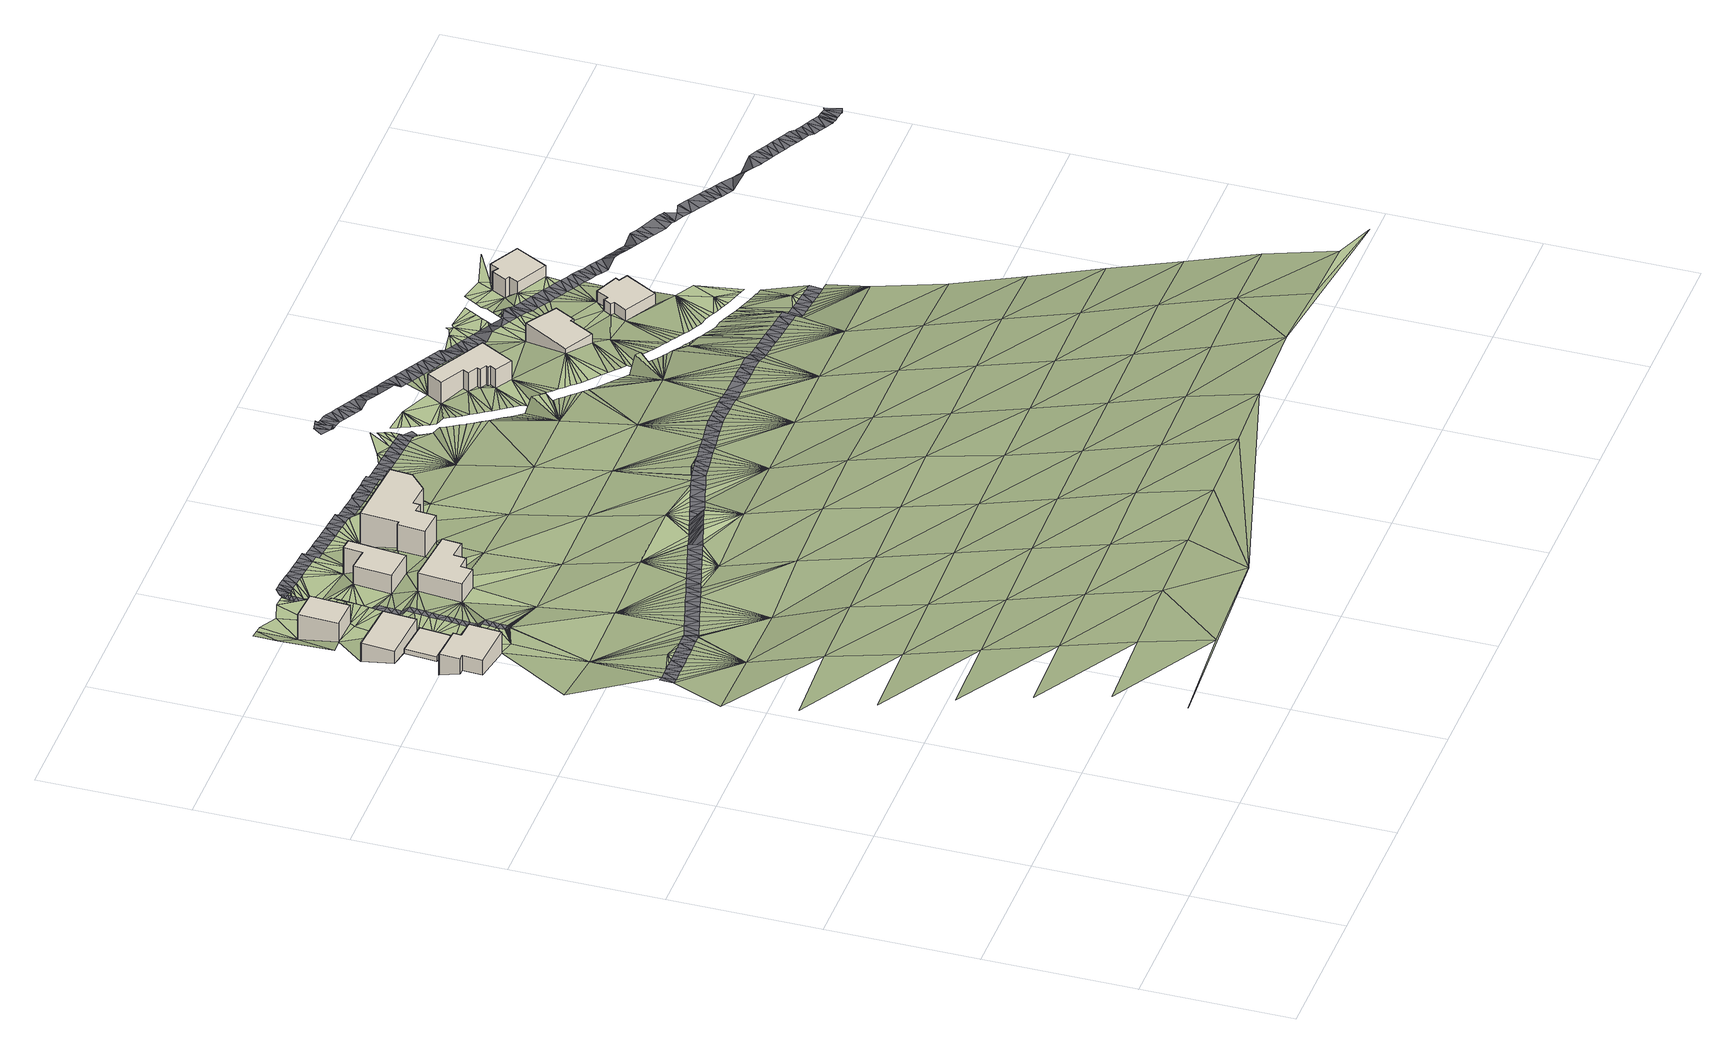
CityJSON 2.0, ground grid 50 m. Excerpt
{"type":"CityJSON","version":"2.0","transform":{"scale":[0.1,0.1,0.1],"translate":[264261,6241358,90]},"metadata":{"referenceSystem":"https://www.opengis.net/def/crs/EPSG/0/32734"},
"CityObjects":{
"building1":{"type":"Building","geometry":[{"type":"MultiSurface","lod":"1","boundaries":[[[0,1,2,3]],[[1,4,5,2]],[[4,6,7,5]],[[6,8,9,7]],[[8,10,11,9]],[[10,12,13,11]],[[12,14,15,13]],[[14,0,3,15]],[[3,2,5,7,9,11,13,15]]]}]},
"building2":{"type":"Building","geometry":[{"type":"MultiSurface","lod":"1","boundaries":[[[16,17,18,19]],[[17,20,21,18]],[[20,22,23,21]],[[22,16,19,23]],[[19,18,21,23]]]}]},
"building3":{"type":"Building","geometry":[{"type":"MultiSurface","lod":"1","boundaries":[[[24,25,26,27]],[[25,28,29,26]],[[28,30,31,29]],[[30,24,27,31]],[[27,26,29,31]]]}]},
"building4":{"type":"Building","geometry":[{"type":"MultiSurface","lod":"1","boundaries":[[[32,33,34,35]],[[33,36,37,34]],[[36,38,39,37]],[[38,32,35,39]],[[35,34,37,39]]]}]},
"building5":{"type":"Building","geometry":[{"type":"MultiSurface","lod":"1","boundaries":[[[40,41,42,43]],[[41,44,45,42]],[[44,46,47,45]],[[46,48,49,47]],[[48,50,51,49]],[[50,52,53,51]],[[52,54,55,53]],[[54,40,43,55]],[[43,42,45,47,49,51,53,55]]]}]},
"building6":{"type":"Building","geometry":[{"type":"MultiSurface","lod":"1","boundaries":[[[56,57,58,59]],[[57,60,61,58]],[[60,62,63,61]],[[62,64,65,63]],[[64,66,67,65]],[[66,56,59,67]],[[59,58,61,63,65,67]]]}]},
"building7":{"type":"Building","geometry":[{"type":"MultiSurface","lod":"1","boundaries":[[[68,69,70,71]],[[69,72,73,70]],[[72,74,75,73]],[[74,76,77,75]],[[76,78,79,77]],[[78,80,81,79]],[[80,82,83,81]],[[82,84,85,83]],[[84,86,87,85]],[[86,88,89,87]],[[88,68,71,89]],[[71,70,73,75,77,79,81,83,85,87,89]]]}]},
"building8":{"type":"Building","geometry":[{"type":"MultiSurface","lod":"1","boundaries":[[[90,91,92,93]],[[91,94,95,92]],[[94,96,97,95]],[[96,98,99,97]],[[98,100,101,99]],[[100,102,103,101]],[[102,104,105,103]],[[104,106,107,105]],[[106,108,109,107]],[[108,110,111,109]],[[110,112,113,111]],[[112,90,93,113]],[[93,92,95,97,99,101,103,105,107,109,111,113]]]}]},
"building9":{"type":"Building","geometry":[{"type":"MultiSurface","lod":"1","boundaries":[[[114,115,116,117]],[[118,119,120,116]],[[119,121,122,120]],[[121,123,124,122]],[[123,125,126,124]],[[125,114,117,126]],[[117,116,120,122,124,126]]]}]},
"building10":{"type":"Building","geometry":[{"type":"MultiSurface","lod":"1","boundaries":[[[127,128,129,130]],[[128,131,132,129]],[[131,133,134,132]],[[133,135,136,134]],[[135,137,138,136]],[[137,139,140,138]],[[139,141,142,140]],[[141,143,144,142]],[[143,145,146,144]],[[145,127,130,146]],[[130,129,132,134,136,138,140,142,144,146]]]}]},
"building11":{"type":"Building","geometry":[{"type":"MultiSurface","lod":"1","boundaries":[[[147,148,149,150]],[[148,151,152,149]],[[151,153,154,152]],[[153,155,156,154]],[[155,157,158,156]],[[157,159,160,158]],[[159,161,162,160]],[[161,147,150,162]],[[150,149,152,154,156,158,160,162]]]}]},
"terrain1":{"type":"TINRelief","geometry":[{"type":"CompositeSurface","lod":"1","boundaries":[[[163,164,165]],[[165,166,167]],[[168,169,163]],[[168,170,171]],[[163,165,172]],[[172,168,163]],[[173,174,170]],[[172,165,167]],[[170,168,175]],[[176,177,173]],[[175,168,172]],[[178,173,170]],[[179,180,181]],[[179,181,176]],[[178,170,175]],[[182,180,179]],[[176,173,183]],[[179,184,182]],[[172,167,185]],[[179,186,184]],[[185,175,172]],[[178,183,173]],[[186,179,187]],[[188,189,190]],[[179,191,187]],[[192,189,188]],[[179,193,191]],[[194,195,196]],[[176,197,179]],[[196,189,192]],[[193,179,198]],[[194,199,195]],[[200,198,179]],[[175,201,178]],[[199,202,195]],[[197,176,183]],[[189,196,195]],[[179,203,200]],[[190,189,204]],[[195,202,205]],[[203,179,206]],[[195,205,207]],[[201,175,185]],[[208,206,179]],[[195,207,209]],[[179,210,208]],[[195,209,189]],[[183,178,211]],[[185,167,212]],[[179,213,210]],[[213,179,197]],[[214,189,209]],[[211,178,201]],[[214,215,189]],[[20,6,22]],[[215,214,216]],[[4,217,6]],[[218,204,189]],[[17,30,28]],[[189,215,219]],[[220,210,213]],[[220,213,221]],[[204,218,217]],[[22,6,217]],[[221,213,222]],[[189,219,223]],[[224,197,183]],[[222,213,225]],[[226,218,189]],[[201,185,212]],[[213,227,225]],[[211,224,183]],[[17,16,30]],[[218,228,217]],[[229,226,189]],[[25,24,36]],[[230,229,189]],[[231,227,213]],[[22,217,232]],[[233,189,223]],[[22,234,16]],[[235,236,218]],[[237,235,218]],[[236,238,218]],[[239,237,218]],[[240,218,238]],[[239,218,241]],[[240,242,218]],[[241,218,243]],[[218,244,243]],[[245,244,218]],[[246,245,218]],[[247,246,218]],[[248,247,218]],[[213,249,231]],[[250,248,218]],[[251,252,33]],[[228,218,242]],[[218,253,250]],[[252,36,33]],[[254,253,218]],[[254,218,255]],[[255,218,226]],[[217,228,256]],[[197,257,213]],[[230,189,233]],[[256,258,217]],[[234,30,16]],[[259,249,213]],[[217,258,232]],[[22,260,234]],[[212,167,261]],[[232,262,22]],[[223,263,233]],[[264,211,201]],[[265,259,213]],[[22,262,260]],[[257,197,224]],[[263,266,233]],[[234,267,30]],[[265,213,268]],[[24,269,36]],[[251,33,270]],[[251,270,271]],[[272,230,233]],[[260,273,234]],[[24,30,274]],[[233,266,275]],[[264,201,212]],[[268,213,276]],[[273,277,234]],[[38,36,269]],[[234,277,278]],[[267,234,278]],[[275,279,233]],[[267,280,30]],[[281,282,272]],[[281,283,282]],[[283,281,284]],[[281,285,284]],[[285,281,286]],[[280,274,30]],[[281,287,286]],[[288,270,33]],[[287,281,289]],[[289,281,290]],[[281,291,290]],[[291,281,292]],[[281,293,292]],[[293,281,294]],[[295,233,279]],[[294,281,296]],[[297,269,24]],[[224,211,298]],[[299,276,213]],[[300,296,281]],[[301,24,274]],[[299,213,257]],[[33,302,288]],[[272,233,281]],[[303,233,295]],[[301,304,24]],[[305,24,304]],[[306,300,44]],[[33,32,302]],[[305,297,24]],[[307,306,44]],[[308,38,269]],[[309,233,303]],[[44,310,307]],[[298,211,264]],[[311,310,44]],[[44,312,311]],[[313,233,309]],[[269,297,314]],[[312,44,315]],[[308,269,314]],[[281,44,300]],[[32,38,316]],[[44,317,315]],[[318,276,299]],[[319,233,313]],[[317,44,320]],[[308,321,38]],[[322,38,321]],[[323,257,224]],[[316,38,322]],[[318,299,324]],[[319,325,233]],[[167,326,261]],[[32,327,302]],[[41,328,320]],[[41,329,328]],[[330,32,316]],[[331,329,41]],[[261,264,212]],[[32,330,332]],[[41,333,331]],[[298,323,224]],[[41,320,44]],[[334,32,332]],[[32,335,327]],[[336,32,334]],[[333,64,337]],[[338,339,324]],[[340,281,233]],[[335,32,336]],[[341,337,64]],[[338,324,299]],[[281,46,44]],[[342,341,64]],[[233,325,340]],[[338,343,339]],[[344,342,64]],[[64,333,41]],[[299,257,345]],[[338,346,343]],[[327,347,348]],[[327,335,347]],[[344,62,349]],[[62,350,349]],[[346,338,351]],[[352,348,353]],[[347,353,348]],[[62,354,350]],[[355,298,264]],[[325,356,340]],[[62,344,64]],[[357,354,62]],[[345,257,323]],[[352,353,358]],[[359,357,62]],[[351,338,360]],[[62,361,359]],[[356,362,340]],[[360,338,363]],[[281,364,46]],[[355,264,261]],[[340,362,365]],[[66,64,41]],[[46,50,48]],[[366,367,368]],[[369,370,371]],[[372,366,371]],[[373,374,369]],[[338,375,363]],[[376,338,299]],[[366,372,367]],[[281,340,364]],[[340,365,377]],[[373,361,57]],[[372,371,370]],[[375,338,378]],[[370,369,374]],[[340,377,379]],[[57,361,62]],[[298,380,323]],[[381,374,373]],[[382,378,338]],[[376,299,345]],[[50,46,364]],[[379,383,340]],[[373,384,381]],[[66,41,40]],[[57,384,373]],[[385,340,383]],[[52,50,54]],[[355,380,298]],[[57,62,60]],[[385,386,340]],[[382,338,387]],[[388,381,384]],[[389,340,386]],[[57,388,384]],[[390,345,323]],[[50,391,54]],[[387,338,376]],[[389,392,340]],[[50,364,391]],[[57,393,388]],[[355,261,326]],[[340,392,394]],[[395,393,57]],[[66,40,76]],[[382,387,396]],[[323,380,390]],[[40,54,391]],[[397,57,56]],[[57,397,395]],[[66,74,56]],[[398,364,340]],[[396,387,399]],[[66,76,74]],[[399,387,400]],[[394,398,340]],[[401,397,56]],[[345,402,376]],[[387,403,400]],[[404,401,56]],[[40,391,78]],[[78,76,40]],[[405,380,355]],[[387,406,403]],[[407,404,56]],[[390,402,345]],[[387,408,406]],[[74,69,56]],[[391,364,409]],[[407,56,69]],[[394,410,398]],[[355,326,405]],[[411,408,387]],[[412,398,410]],[[413,387,376]],[[74,72,69]],[[411,387,414]],[[364,398,409]],[[412,415,398]],[[407,69,416]],[[417,414,387]],[[390,380,418]],[[398,415,419]],[[402,413,376]],[[416,69,420]],[[387,421,417]],[[422,398,419]],[[420,69,423]],[[78,391,424]],[[78,82,80]],[[421,387,425]],[[380,405,418]],[[398,422,426]],[[427,423,69]],[[428,398,426]],[[424,391,409]],[[69,429,427]],[[82,78,86]],[[398,428,430]],[[429,69,431]],[[387,432,425]],[[433,402,390]],[[432,387,413]],[[69,434,431]],[[430,435,398]],[[398,436,409]],[[82,86,84]],[[405,326,437]],[[86,78,424]],[[434,69,438]],[[435,436,398]],[[418,433,390]],[[425,432,439]],[[68,438,69]],[[439,432,440]],[[409,436,441]],[[413,402,442]],[[440,432,443]],[[418,405,444]],[[443,432,445]],[[424,446,86]],[[442,402,433]],[[447,424,409]],[[432,448,445]],[[438,68,449]],[[446,88,86]],[[447,409,441]],[[432,450,448]],[[449,68,451]],[[444,405,437]],[[452,432,413]],[[450,432,453]],[[451,68,454]],[[88,446,68]],[[455,456,457]],[[68,458,454]],[[455,459,456]],[[453,432,460]],[[461,447,441]],[[433,418,462]],[[461,457,447]],[[452,413,442]],[[463,458,68]],[[456,459,464]],[[460,432,465]],[[466,463,68]],[[424,467,446]],[[447,457,456]],[[456,464,468]],[[432,469,465]],[[466,68,470]],[[462,418,444]],[[471,68,446]],[[456,468,472]],[[469,432,473]],[[470,68,474]],[[467,424,447]],[[456,472,447]],[[475,474,68]],[[476,477,478]],[[68,471,475]],[[479,442,433]],[[480,473,432]],[[480,432,452]],[[447,472,481]],[[482,471,446]],[[447,481,483]],[[446,484,482]],[[462,479,433]],[[485,447,483]],[[486,446,467]],[[444,437,487]],[[446,486,484]],[[485,488,447]],[[480,489,473]],[[452,442,490]],[[489,480,491]],[[444,487,462]],[[491,480,492]],[[479,490,442]],[[487,437,493]],[[494,492,480]],[[495,467,447]],[[488,495,447]],[[486,496,484]],[[497,494,480]],[[496,486,498]],[[499,480,452]],[[497,480,500]],[[486,501,498]],[[495,488,502]],[[480,503,500]],[[486,504,501]],[[502,505,495]],[[462,506,479]],[[490,499,452]],[[507,503,480]],[[504,486,508]],[[495,505,509]],[[510,507,480]],[[486,511,508]],[[495,509,512]],[[513,514,515]],[[506,462,487]],[[510,480,516]],[[495,512,517]],[[518,495,517]],[[511,486,519]],[[515,514,520]],[[521,486,467]],[[495,518,522]],[[495,523,467]],[[437,524,493]],[[480,525,516]],[[519,486,526]],[[515,520,527]],[[522,528,495]],[[490,479,529]],[[526,486,530]],[[531,515,527]],[[532,480,499]],[[528,533,495]],[[525,480,532]],[[534,495,533]],[[535,487,493]],[[536,530,486]],[[521,467,523]],[[529,479,506]],[[515,531,537]],[[534,538,495]],[[539,536,486]],[[540,531,541]],[[539,486,542]],[[542,486,543]],[[486,544,543]],[[486,545,544]],[[546,545,486]],[[547,546,486]],[[548,541,549]],[[550,499,490]],[[547,486,551]],[[551,486,521]],[[532,552,525]],[[548,540,541]],[[553,530,536]],[[554,555,549]],[[549,555,548]],[[556,553,557]],[[558,552,532]],[[559,506,487]],[[554,560,555]],[[560,554,561]],[[562,560,561]],[[563,556,564]],[[557,553,536]],[[550,490,529]],[[564,556,557]],[[538,565,495]],[[566,558,532]],[[495,567,523]],[[559,487,535]],[[538,568,565]],[[535,493,524]],[[521,523,569]],[[570,566,532]],[[499,571,532]],[[569,523,572]],[[572,523,573]],[[568,574,565]],[[573,523,575]],[[547,551,576]],[[577,575,523]],[[532,578,570]],[[551,521,576]],[[577,523,579]],[[579,523,580]],[[529,506,581]],[[582,580,523]],[[583,584,585]],[[532,586,578]],[[585,587,583]],[[587,588,583]],[[574,589,565]],[[582,523,590]],[[571,499,550]],[[588,591,583]],[[592,590,523]],[[583,591,593]],[[592,523,594]],[[583,593,595]],[[596,495,565]],[[597,586,532]],[[594,523,598]],[[523,599,598]],[[567,495,600]],[[600,495,596]],[[599,523,601]],[[565,589,602]],[[559,581,506]],[[603,595,604]],[[597,532,605]],[[603,604,606]],[[607,601,523]],[[606,608,603]],[[608,609,603]],[[523,567,607]],[[603,609,610]],[[565,602,611]],[[612,603,610]],[[603,583,595]],[[532,613,605]],[[611,614,565]],[[615,613,532]],[[616,98,612]],[[617,550,529]],[[565,614,618]],[[616,619,98]],[[620,532,571]],[[621,98,619]],[[620,615,532]],[[565,618,622]],[[623,110,621]],[[603,612,98]],[[624,110,623]],[[625,110,624]],[[565,622,626]],[[626,627,565]],[[583,603,628]],[[529,581,617]],[[110,625,629]],[[630,110,629]],[[596,565,631]],[[98,621,102]],[[565,632,631]],[[621,110,102]],[[112,630,633]],[[112,633,634]],[[632,565,635]],[[112,634,636]],[[96,603,98]],[[637,571,550]],[[112,636,638]],[[635,565,639]],[[112,638,640]],[[641,639,565]],[[112,110,630]],[[642,641,565]],[[620,643,615]],[[644,642,565]],[[627,645,565]],[[98,102,100]],[[565,646,644]],[[617,637,550]],[[110,106,102]],[[647,643,620]],[[648,646,565]],[[108,106,110]],[[102,106,104]],[[649,114,640]],[[648,565,650]],[[620,651,647]],[[114,649,652]],[[627,653,654]],[[652,655,114]],[[656,650,565]],[[114,655,657]],[[565,658,656]],[[651,620,659]],[[653,660,654]],[[628,661,662]],[[663,658,565]],[[664,114,657]],[[663,565,665]],[[666,620,571]],[[112,640,114]],[[628,667,661]],[[660,668,654]],[[669,659,620]],[[665,565,645]],[[670,114,664]],[[628,671,667]],[[654,668,672]],[[114,670,673]],[[674,669,620]],[[628,675,671]],[[645,627,654]],[[637,666,571]],[[672,676,654]],[[628,90,675]],[[674,620,677]],[[620,678,677]],[[673,679,118]],[[679,680,118]],[[620,681,678]],[[682,676,683]],[[680,684,118]],[[673,118,114]],[[685,681,620]],[[686,687,683]],[[684,688,689]],[[676,690,654]],[[675,90,691]],[[688,692,689]],[[693,645,654]],[[689,692,694]],[[666,695,620]],[[654,696,693]],[[125,112,114]],[[691,90,697]],[[698,699,686]],[[112,125,90]],[[676,682,690]],[[620,695,685]],[[694,700,689]],[[696,654,701]],[[697,90,702]],[[700,703,689]],[[654,704,701]],[[682,683,687]],[[705,689,703]],[[706,702,90]],[[689,118,684]],[[704,654,707]],[[708,709,698]],[[705,710,689]],[[687,686,699]],[[690,707,654]],[[711,706,90]],[[689,710,712]],[[711,90,713]],[[714,715,708]],[[699,698,716]],[[90,717,713]],[[709,716,698]],[[714,718,719]],[[717,90,720]],[[709,708,715]],[[721,685,695]],[[722,720,90]],[[722,90,125]],[[723,145,712]],[[718,724,725]],[[714,726,715]],[[721,695,727]],[[719,726,714]],[[689,121,118]],[[145,723,728]],[[689,712,145]],[[729,145,728]],[[695,730,727]],[[729,731,145]],[[719,718,725]],[[119,118,121]],[[732,724,733]],[[695,734,730]],[[725,724,735]],[[722,125,736]],[[737,738,733]],[[739,740,741]],[[742,731,743]],[[724,732,735]],[[734,695,744]],[[745,737,746]],[[747,736,125]],[[743,748,742]],[[741,740,749]],[[121,689,141]],[[750,732,733]],[[751,742,748]],[[752,753,125]],[[744,695,754]],[[752,125,123]],[[750,733,738]],[[747,125,753]],[[746,755,745]],[[741,749,756]],[[742,751,757]],[[737,745,738]],[[695,758,754]],[[689,145,141]],[[759,741,756]],[[760,742,757]],[[745,755,761]],[[731,742,145]],[[742,760,762]],[[695,763,758]],[[752,764,753]],[[745,761,765]],[[762,766,742]],[[759,767,741]],[[759,768,767]],[[123,121,139]],[[766,769,770]],[[771,752,123]],[[745,772,738]],[[773,764,752]],[[765,774,745]],[[768,775,767]],[[741,767,776]],[[121,141,139]],[[769,777,770]],[[745,778,772]],[[773,752,771]],[[777,779,770]],[[767,780,776]],[[143,141,145]],[[742,766,770]],[[778,745,781]],[[779,782,770]],[[783,784,775]],[[745,774,785]],[[786,781,745]],[[767,775,787]],[[788,783,789]],[[790,771,123]],[[745,791,786]],[[770,782,792]],[[789,793,788]],[[783,788,784]],[[775,784,787]],[[745,785,791]],[[127,145,742]],[[139,135,123]],[[123,794,790]],[[767,795,796]],[[797,770,792]],[[798,794,123]],[[767,787,795]],[[797,799,770]],[[139,137,135]],[[800,742,770]],[[798,123,801]],[[802,803,804]],[[123,135,805]],[[806,802,804]],[[795,807,796]],[[770,799,800]],[[808,802,806]],[[801,123,805]],[[806,809,808]],[[807,810,796]],[[808,809,811]],[[800,799,812]],[[811,809,813]],[[742,814,127]],[[815,805,135]],[[813,153,811]],[[813,816,157]],[[811,153,817]],[[818,815,135]],[[128,127,814]],[[816,819,157]],[[820,817,153]],[[135,821,818]],[[813,157,153]],[[822,157,819]],[[823,135,133]],[[824,820,153]],[[825,821,135]],[[131,128,133]],[[814,826,128]],[[827,157,822]],[[135,823,825]],[[827,828,157]],[[128,829,133]],[[830,824,151]],[[155,153,157]],[[151,824,153]],[[151,831,830]],[[823,133,832]],[[828,159,157]],[[159,828,833]],[[831,151,834]],[[835,159,833]],[[159,835,836]],[[147,151,148]],[[147,834,151]],[[147,837,834]]]}]},
"road1":{"type":"Road","geometry":[{"type":"MultiSurface","lod":"1","boundaries":[[[188,838,180]],[[188,180,182]],[[182,192,188]],[[192,182,184]],[[192,184,186]],[[196,192,186]],[[196,186,187]],[[187,194,196]],[[194,187,199]],[[187,191,199]],[[199,191,193]],[[193,202,199]],[[198,202,193]],[[202,198,205]],[[205,198,200]],[[205,200,207]],[[207,200,209]],[[209,200,203]],[[203,206,209]],[[209,206,214]],[[216,214,206]],[[216,206,208]],[[208,210,221]],[[210,220,221]],[[208,221,216]],[[221,222,216]],[[215,216,222]],[[222,219,215]],[[219,222,225]],[[219,225,223]],[[223,225,227]],[[223,227,231]],[[223,231,263]],[[266,263,231]],[[266,231,249]],[[266,249,259]],[[266,259,275]],[[265,275,259]],[[275,265,279]],[[279,265,295]],[[295,265,268]],[[268,276,295]],[[295,276,303]],[[276,309,303]],[[318,309,276]],[[309,318,313]],[[313,318,324]],[[313,324,339]],[[313,339,319]],[[319,339,325]],[[339,343,325]],[[343,346,325]],[[346,356,325]],[[346,351,356]],[[356,351,362]],[[351,365,362]],[[365,351,360]],[[365,360,363]],[[363,377,365]],[[363,379,377]],[[379,363,375]],[[379,375,383]],[[375,378,383]],[[378,382,383]],[[383,382,385]],[[386,385,382]],[[382,396,386]],[[399,386,396]],[[389,386,399]],[[399,400,389]],[[392,389,400]],[[392,400,394]],[[394,400,403]],[[394,403,406]],[[410,394,406]],[[406,412,410]],[[406,408,412]],[[412,408,415]],[[411,415,408]],[[415,411,414]],[[414,419,415]],[[414,422,419]],[[414,417,422]],[[417,421,422]],[[422,421,426]],[[421,425,426]],[[426,425,428]],[[430,428,425]],[[425,439,430]],[[430,439,440]],[[440,435,430]],[[435,440,436]],[[436,440,443]],[[443,441,436]],[[445,441,443]],[[445,448,441]],[[441,448,461]],[[455,461,448]],[[457,461,455]],[[459,455,448]],[[450,459,448]],[[450,464,459]],[[453,464,450]],[[464,453,468]],[[468,453,460]],[[468,460,465]],[[465,472,468]],[[469,472,465]],[[481,472,469]],[[469,483,481]],[[469,473,483]],[[483,473,485]],[[485,473,489]],[[485,489,488]],[[489,491,488]],[[492,488,491]],[[492,502,488]],[[502,492,494]],[[494,505,502]],[[509,505,494]],[[509,494,497]],[[497,500,509]],[[512,509,500]],[[517,512,500]],[[518,517,500]],[[500,522,518]],[[522,500,503]],[[503,528,522]],[[528,503,507]],[[507,510,528]],[[510,533,528]],[[533,510,534]],[[534,510,516]],[[525,534,516]],[[538,534,525]],[[538,525,552]],[[538,552,568]],[[568,552,558]],[[558,574,568]],[[558,566,574]],[[589,574,566]],[[566,602,589]],[[570,602,566]],[[602,570,578]],[[602,578,611]],[[611,578,614]],[[586,614,578]],[[597,614,586]],[[614,597,618]],[[605,618,597]],[[618,605,622]],[[626,622,605]],[[627,626,605]],[[605,653,627]],[[613,653,605]],[[615,653,613]],[[653,615,660]],[[660,615,668]],[[668,615,643]],[[668,643,647]],[[668,647,672]],[[672,647,651]],[[651,676,672]],[[683,676,651]],[[683,651,659]],[[683,659,669]],[[669,686,683]],[[686,669,674]],[[674,698,686]],[[674,677,698]],[[677,708,698]],[[708,677,714]],[[677,678,714]],[[714,678,681]],[[681,718,714]],[[718,681,685]],[[718,685,724]],[[721,724,685]],[[733,724,721]],[[721,737,733]],[[727,737,721]],[[730,737,727]],[[730,746,737]],[[746,730,734]],[[734,755,746]],[[755,734,761]],[[744,761,734]],[[761,744,754]],[[754,765,761]],[[758,765,754]],[[774,765,758]]]}]},
"road2":{"type":"Road","geometry":[{"type":"MultiSurface","lod":"1","boundaries":[[[241,246,247]],[[248,241,247]],[[230,241,248]],[[235,237,236]],[[238,236,237]],[[242,238,237]],[[244,245,241]],[[241,243,244]],[[246,241,245]],[[237,239,241]],[[241,242,237]],[[248,250,254]],[[230,254,255]],[[226,230,255]],[[248,254,230]],[[241,230,287]],[[284,230,282]],[[282,230,272]],[[230,226,229]],[[284,282,283]],[[284,285,287]],[[286,287,285]],[[287,242,241]],[[290,291,287]],[[291,292,293]],[[287,291,242]],[[287,289,290]],[[230,284,287]],[[254,250,253]],[[242,291,293]],[[228,242,294]],[[296,256,228]],[[300,258,256]],[[238,242,240]],[[262,232,306]],[[296,228,294]],[[310,260,262]],[[256,296,300]],[[300,306,232]],[[307,310,262]],[[307,262,306]],[[232,258,300]],[[273,260,311]],[[277,273,312]],[[278,317,267]],[[267,320,280]],[[277,312,278]],[[274,280,328]],[[331,304,301]],[[337,297,305]],[[274,329,301]],[[333,305,304]],[[260,310,311]],[[293,294,242]],[[315,278,312]],[[317,320,267]],[[317,278,315]],[[328,329,274]],[[331,333,304]],[[333,337,305]],[[320,328,280]],[[301,329,331]],[[344,321,308]],[[349,322,321]],[[308,314,342]],[[342,314,341]],[[330,316,354]],[[350,316,322]],[[344,308,342]],[[341,314,337]],[[297,337,314]],[[312,273,311]],[[349,350,322]],[[354,357,330]],[[354,316,350]],[[321,344,349]],[[330,357,332]],[[336,334,361]],[[373,335,336]],[[359,334,332]],[[373,336,361]],[[335,369,347]],[[335,373,369]],[[347,369,371]],[[361,334,359]],[[357,359,332]],[[839,358,368]],[[840,839,841]],[[358,353,366]],[[368,358,366]],[[841,368,367]],[[841,839,368]],[[366,353,371]],[[353,347,371]]]}]},
"road3":{"type":"Road","geometry":[{"type":"MultiSurface","lod":"1","boundaries":[[[388,842,381]],[[381,842,374]],[[393,843,388]],[[404,844,401]],[[401,844,397]],[[395,845,393]],[[407,846,404]],[[397,847,395]],[[848,407,416]],[[849,449,451]],[[434,438,850]],[[449,850,438]],[[476,851,458]],[[852,454,458]],[[454,852,451]],[[476,458,463]],[[853,427,429]],[[854,420,423]],[[423,427,855]],[[852,856,451]],[[852,458,851]],[[431,434,857]],[[451,856,849]],[[429,431,853]],[[416,420,848]],[[849,850,449]],[[858,372,859]],[[367,858,860]],[[858,367,372]],[[367,860,841]],[[859,372,370]],[[420,854,848]],[[407,861,846]],[[844,404,846]],[[853,431,857]],[[427,862,855]],[[427,853,862]],[[854,423,855]],[[861,407,848]],[[863,374,842]],[[863,859,370]],[[863,370,374]],[[397,844,864]],[[393,845,843]],[[395,847,845]],[[864,847,397]],[[842,388,843]],[[857,434,865]],[[434,850,865]],[[504,513,501]],[[501,866,498]],[[520,504,508]],[[530,553,554]],[[526,541,519]],[[520,508,511]],[[549,526,530]],[[519,531,511]],[[477,470,474]],[[476,466,470]],[[867,474,475]],[[868,484,496]],[[869,471,482]],[[484,868,482]],[[475,471,867]],[[870,496,498]],[[530,554,549]],[[553,871,554]],[[556,872,871]],[[872,556,563]],[[561,554,871]],[[871,553,556]],[[563,873,872]],[[866,501,513]],[[868,496,870]],[[874,482,868]],[[527,511,531]],[[504,514,513]],[[520,511,527]],[[519,541,531]],[[866,870,498]],[[477,474,875]],[[476,470,477]],[[875,474,867]],[[471,869,867]],[[874,869,482]],[[514,504,520]],[[526,549,541]],[[476,463,466]]]}]},
"road4":{"type":"Road","geometry":[{"type":"MultiSurface","lod":"1","boundaries":[[[775,747,783]],[[768,736,747]],[[749,713,717]],[[756,720,722]],[[736,759,722]],[[717,720,756]],[[775,768,747]],[[747,753,783]],[[876,691,697]],[[877,702,878]],[[697,702,877]],[[879,667,671]],[[671,675,880]],[[691,876,675]],[[876,697,877]],[[702,706,881]],[[749,740,713]],[[717,756,749]],[[756,722,759]],[[736,768,759]],[[878,702,881]],[[713,739,711]],[[713,740,739]],[[881,711,739]],[[881,706,711]],[[818,828,815]],[[833,821,835]],[[833,818,821]],[[822,798,801]],[[801,805,822]],[[815,828,805]],[[828,818,833]],[[821,825,836]],[[882,823,832]],[[832,883,882]],[[884,885,883]],[[821,836,835]],[[882,886,823]],[[885,882,883]],[[886,836,825]],[[884,887,885]],[[825,823,886]],[[806,773,809]],[[764,773,888]],[[783,753,789]],[[773,804,888]],[[804,773,806]],[[888,789,753]],[[773,771,809]],[[888,753,764]],[[813,790,794]],[[822,805,827]],[[805,828,827]],[[798,822,819]],[[813,809,790]],[[816,813,794]],[[794,798,816]],[[819,816,798]],[[790,809,771]],[[889,890,891]],[[892,893,891]],[[894,895,891]],[[895,896,891]],[[889,891,896]],[[891,893,894]],[[897,898,899]],[[900,899,901]],[[902,903,904]],[[903,895,904]],[[900,901,904]],[[899,898,901]],[[898,905,906]],[[902,904,901]],[[899,907,908]],[[904,895,894]],[[909,910,903]],[[903,902,909]],[[911,912,913]],[[911,913,914]],[[915,914,916]],[[917,918,919]],[[912,917,919]],[[914,915,911]],[[911,920,912]],[[916,921,915]],[[922,662,661]],[[923,671,880]],[[675,876,880]],[[671,923,879]],[[921,916,922]],[[924,922,661]],[[879,661,667]],[[661,879,924]],[[922,916,662]],[[925,926,927]],[[928,929,927]],[[929,928,930]],[[925,927,929]],[[897,905,898]],[[908,897,899]],[[925,908,907]],[[926,925,907]],[[931,930,928]],[[931,918,917]],[[928,918,931]],[[912,920,917]],[[932,933,934]],[[935,936,937]],[[938,937,939]],[[939,934,933]],[[932,940,941]],[[942,943,941]],[[943,944,945]],[[945,944,946]],[[942,940,947]],[[940,942,941]],[[943,948,941]],[[943,945,948]],[[940,949,947]],[[946,950,945]],[[951,932,941]],[[952,953,954]],[[955,956,957]],[[957,958,953]],[[952,954,959]],[[960,955,961]],[[962,963,964]],[[938,939,933]],[[932,951,933]],[[937,938,935]],[[962,964,965]],[[964,936,965]],[[936,966,965]],[[935,966,936]],[[963,962,961]],[[961,962,960]],[[967,968,969]],[[969,970,971]],[[967,969,971]],[[972,973,967]],[[973,972,974]],[[975,967,973]],[[975,973,976]],[[975,968,967]],[[946,977,950]],[[946,978,977]],[[979,977,978]],[[977,979,980]],[[979,969,968]],[[975,981,968]],[[968,980,979]],[[982,977,980]],[[983,984,977]],[[977,982,983]],[[981,975,985]],[[986,987,988]],[[988,989,990]],[[991,990,989]],[[992,993,994]],[[994,995,996]],[[987,996,995]],[[986,988,990]],[[989,997,991]],[[998,999,1000]],[[1000,1001,998]],[[997,1002,991]],[[999,1003,1004]],[[1004,1002,999]],[[1003,999,998]],[[1002,997,999]],[[1005,1006,1007]],[[1005,1007,1008]],[[1007,1009,1008]],[[887,884,1010]],[[1010,1006,1005]],[[1008,1009,1011]],[[884,1006,1010]],[[993,1012,1013]],[[993,992,1012]],[[992,994,996]],[[987,986,996]],[[1011,1014,1008]],[[1014,1013,1015]],[[1013,1012,1015]],[[1014,1011,1013]],[[1016,998,1001]],[[1017,1018,1019]],[[1019,1020,1021]],[[1021,1020,1022]],[[1023,1024,1025]],[[1025,1026,1027]],[[1018,1017,1026]],[[1028,1019,1021]],[[1022,1029,1021]],[[958,954,953]],[[957,1030,958]],[[1030,957,956]],[[955,960,956]],[[1029,1031,1032]],[[954,1032,1031]],[[954,1031,959]],[[1031,1029,1022]],[[1027,1023,1025]],[[1026,1033,1027]],[[1033,1026,1017]],[[1019,1028,1017]],[[1001,1034,1016]],[[1024,1035,1036]],[[1001,1035,1034]],[[1035,1024,1023]],[[1001,1036,1035]]]}]}
},
"vertices":[
[272,2267,219],[280,2374,219],[280,2374,299],[272,2267,299],[220,2378,197],[220,2378,299],[222,2405,197],[222,2405,299],[106,2413,221],[106,2413,299],[101,2344,244],[101,2344,299],[120,2343,244],[120,2343,299],[116,2277,244],[116,2277,299],
[297,2535,197],[179,2546,221],[179,2546,238],[297,2535,238],[170,2441,221],[170,2441,238],[287,2430,197],[287,2430,238],
[307,2655,175],[130,2668,198],[130,2668,266],[307,2655,266],[122,2558,221],[122,2558,266],[299,2545,197],[299,2545,266],
[342,2898,149],[241,2904,149],[241,2904,244],[342,2898,244],[233,2772,175],[233,2772,244],[334,2767,175],[334,2767,244],
[734,2604,156],[546,2621,181],[546,2621,250],[734,2604,250],[533,2476,181],[533,2476,250],[613,2469,181],[613,2469,250],[617,2508,181],[617,2508,250],[662,2504,181],[662,2504,250],[666,2545,181],[666,2545,250],[728,2540,156],[728,2540,250],
[667,2880,128],[630,2884,128],[630,2884,228],[667,2880,228],[623,2820,159],[623,2820,228],[549,2827,159],[549,2827,228],[536,2701,159],[536,2701,228],[649,2691,159],[649,2691,228],
[1046,2870,109],[807,2887,107],[807,2887,233],[1046,2870,233],[798,2762,136],[798,2762,233],[784,2763,136],[784,2763,233],[777,2671,136],[777,2671,233],[864,2664,136],[864,2664,233],[869,2731,136],[869,2731,233],[902,2728,136],[902,2728,233],[904,2751,136],[904,2751,233],[984,2745,109],[984,2745,233],[1040,2797,109],[1040,2797,233],
[1883,2845,60],[1680,2954,49],[1680,2954,129],[1883,2845,129],[1651,2901,49],[1651,2901,129],[1731,2857,60],[1731,2857,129],[1721,2839,60],[1721,2839,129],[1755,2821,60],[1755,2821,129],[1749,2810,60],[1749,2810,129],[1772,2798,60],[1772,2798,129],[1767,2790,60],[1767,2790,129],[1775,2786,60],[1775,2786,129],[1763,2764,60],[1763,2764,129],[1821,2732,60],[1821,2732,129],
[1949,2602,96],[2044,2549,82],[2045,2549,114],[1949,2602,114],[2045,2549,82],[2091,2632,45],[2091,2632,114],[2101,2626,45],[2101,2626,114],[2138,2693,45],[2138,2693,114],[2037,2758,45],[2037,2758,114],
[2310,2434,66],[2370,2543,66],[2370,2543,107],[2310,2434,107],[2341,2559,66],[2341,2559,107],[2348,2572,66],[2348,2572,107],[2268,2606,66],[2268,2606,107],[2245,2565,66],[2245,2565,107],[2232,2572,66],[2232,2572,107],[2217,2545,66],[2217,2545,107],[2228,2539,66],[2228,2539,107],[2203,2493,66],[2203,2493,107],
[2338,2966,10],[2323,2936,10],[2323,2936,79],[2338,2966,79],[2302,2948,10],[2302,2948,79],[2276,2900,10],[2276,2900,79],[2292,2891,10],[2292,2891,79],[2275,2859,38],[2275,2859,79],[2380,2804,38],[2380,2804,79],[2438,2913,10],[2438,2913,79],
[324,268,672],[74,268,643],[324,19,736],[2,4,710],[677,29,757],[324,516,603],[74,516,583],[324,764,531],[74,764,518],[575,268,691],[324,1012,460],[74,1012,444],[575,516,619],[324,1261,396],[74,1261,369],[575,764,544],[324,1509,318],[186,1694,297],[74,1509,328],[209,1694,292],[575,1012,472],[232,1694,292],[825,268,704],[254,1695,292],[277,1695,292],[208,1738,292],[324,2005,209],[74,2005,259],[300,1695,292],[231,1738,292],[322,1696,292],[276,1739,292],[324,1757,292],[254,1739,292],[575,1261,407],[345,1696,292],[299,1739,292],[368,1696,292],[825,516,633],[322,1740,292],[390,1697,292],[272,2267,220],[344,1740,292],[413,1697,292],[367,1740,292],[436,1697,292],[390,1741,292],[438,1697,292],[825,764,562],[1075,268,718],[575,1509,309],[412,1741,292],[453,1747,276],[432,1741,292],[280,2374,220],[324,2254,220],[477,1754,276],[440,1698,292],[442,1698,292],[465,1705,276],[500,1761,276],[825,1012,489],[489,1712,276],[401,2282,220],[513,1719,276],[391,2319,220],[402,2282,220],[403,2282,220],[536,1726,276],[398,2393,197],[575,2005,218],[324,2502,197],[389,2290,220],[389,2291,220],[390,2289,220],[389,2292,220],[390,2288,220],[389,2293,220],[391,2287,220],[389,2294,220],[391,2286,220],[392,2285,220],[393,2284,220],[394,2284,220],[395,2283,220],[396,2283,220],[560,1733,276],[397,2282,220],[179,2948,178],[159,2760,198],[398,2282,220],[399,2282,220],[400,2282,220],[393,2343,220],[825,1261,418],[396,2368,220],[584,1740,276],[402,2442,197],[1325,268,734],[400,2417,197],[524,1768,276],[1075,516,650],[607,1747,276],[548,1775,276],[411,2541,197],[631,1753,276],[324,2750,175],[242,3034,149],[217,3037,149],[404,2283,220],[405,2467,197],[416,2590,197],[571,1782,276],[654,1760,276],[407,2491,197],[409,2516,197],[595,1789,276],[414,2566,197],[575,2254,183],[405,2283,220],[406,2284,220],[407,2284,220],[407,2285,220],[408,2286,220],[409,2287,220],[266,3032,149],[409,2288,220],[410,2289,220],[410,2290,220],[410,2291,220],[411,2292,220],[413,2317,220],[618,1796,276],[415,2341,220],[425,2689,175],[1075,764,572],[825,1509,349],[417,2366,220],[418,2615,197],[324,2999,149],[642,1803,276],[420,2640,175],[423,2664,175],[420,2391,197],[422,2415,197],[430,2738,175],[666,1809,276],[424,2440,197],[426,2465,197],[429,2489,197],[689,1816,276],[427,2714,175],[431,2514,197],[436,2812,175],[433,2539,197],[678,1767,276],[713,1823,272],[436,2564,197],[432,2763,175],[434,2788,175],[1075,1012,498],[702,1774,272],[737,1830,272],[1551,276,744],[391,3019,149],[438,2588,197],[440,2613,197],[439,2837,175],[442,2638,175],[441,2862,175],[445,2662,175],[443,2887,149],[448,2936,149],[445,2911,149],[447,2687,175],[825,1757,272],[725,1781,272],[825,2005,233],[449,2712,175],[451,2736,159],[749,1788,272],[454,2761,159],[1075,1261,432],[773,1795,272],[450,2961,128],[416,3017,149],[456,2786,159],[458,2810,159],[796,1802,272],[431,3015,149],[452,2985,128],[461,2835,159],[1325,516,656],[760,1837,272],[463,2860,159],[454,3000,128],[465,2885,128],[820,1809,272],[467,2909,128],[784,1844,272],[844,1816,272],[825,2254,169],[808,1851,272],[476,2998,128],[488,3010,128],[477,3011,128],[472,2959,128],[515,3007,128],[474,2983,128],[500,3008,128],[470,2934,128],[539,3005,128],[867,1823,272],[1075,1509,368],[831,1858,272],[891,1830,272],[855,1865,272],[1325,764,579],[564,3002,128],[915,1836,272],[879,1872,272],[575,2999,128],[902,1879,272],[926,1886,233],[1075,1757,294],[589,3000,128],[950,1893,233],[1325,1012,505],[825,2502,156],[973,1899,235],[614,2997,128],[997,1906,235],[638,2995,128],[938,1843,272],[663,2992,128],[1075,2005,235],[962,1850,294],[986,1857,294],[688,2990,128],[1325,1261,446],[1009,1864,294],[712,2987,107],[1575,516,664],[1033,1871,294],[737,2985,107],[1057,1878,294],[1075,2254,174],[1020,1913,235],[1080,1885,235],[1044,1920,235],[1325,1509,376],[1104,1892,235],[1068,1927,235],[762,2982,107],[1127,1899,235],[1575,764,584],[1091,1934,235],[786,2980,107],[1151,1906,235],[1115,1941,235],[811,2978,107],[1075,2502,126],[1175,1913,235],[1139,1948,235],[836,2975,107],[1162,1955,235],[861,2973,107],[1186,1962,235],[885,2970,107],[1325,1757,291],[1575,1012,507],[910,2968,107],[1210,1969,243],[1233,1976,243],[1836,281,755],[935,2965,107],[1198,1920,235],[1222,1926,243],[1257,1983,243],[1575,1261,432],[1246,1933,243],[1825,516,675],[1269,1940,243],[1075,2750,109],[1325,2254,169],[1291,1947,243],[959,2963,86],[1314,1950,243],[984,2960,86],[1575,1509,362],[1338,1953,243],[1009,2958,86],[1284,1990,243],[1325,2005,243],[1282,1990,243],[1023,2956,86],[1308,1993,243],[1361,1956,243],[1281,1989,243],[1825,764,591],[1058,2953,86],[1332,1997,243],[1385,1960,243],[1059,2953,86],[1325,2502,129],[1356,2000,243],[1409,1963,243],[1092,2950,86],[1154,2946,86],[1379,2003,243],[1433,1966,243],[1106,2949,86],[1130,2948,86],[1062,2997,86],[1096,2994,86],[1075,2999,86],[1825,1012,511],[1575,1757,288],[1403,2006,243],[1177,2944,86],[1427,2010,243],[1201,2942,67],[1451,2013,237],[1325,2750,81],[2076,516,682],[1475,2016,237],[1457,1969,237],[1825,1261,436],[1481,1973,237],[1505,1976,237],[2076,268,755],[1529,1979,237],[1575,2254,167],[1225,2940,67],[1553,1982,237],[1249,2938,67],[1825,1509,364],[1575,1985,237],[1273,2937,67],[1499,2019,237],[1598,1985,237],[1296,2935,67],[1523,2023,237],[2076,764,601],[1622,1985,237],[1320,2933,67],[1547,2026,237],[1647,1984,237],[1344,2931,67],[1571,2029,237],[1276,2980,67],[1300,2979,67],[1325,2999,67],[1672,1984,237],[1572,2029,237],[1574,2029,237],[1368,2929,67],[1323,2977,67],[1590,2730,68],[1599,2029,237],[1575,2502,127],[2508,232,701],[1696,1983,237],[1391,2928,67],[1347,2975,67],[1623,2029,237],[2076,1012,516],[1415,2926,67],[1371,2973,67],[1825,1757,285],[1648,2028,237],[1672,2028,237],[2326,268,739],[1499,2878,50],[1419,3052,67],[1697,2027,237],[1509,2861,68],[1427,3032,67],[1395,2971,67],[1519,2843,68],[1529,2825,68],[1539,2808,68],[1549,2790,68],[1550,2789,68],[1563,2769,68],[1435,3013,67],[1418,2970,67],[2076,1261,437],[1575,2750,68],[1721,1983,230],[1439,2924,67],[1442,2968,67],[1443,2993,67],[1453,2923,50],[1489,2896,50],[1746,1982,230],[2326,516,673],[1451,2973,50],[1452,2967,50],[1454,2967,50],[1475,2921,50],[1484,2905,50],[1825,2254,162],[1795,1982,230],[1779,2494,96],[1722,2027,230],[1603,2711,68],[1819,1981,230],[2076,1509,358],[1616,2692,68],[1629,2672,68],[1746,2026,230],[1630,2671,68],[1577,2750,68],[1643,2654,68],[1844,1981,230],[1656,2637,68],[1669,2620,127],[2326,764,590],[1682,2602,127],[1575,2999,50],[1484,3010,50],[1492,2990,50],[1869,1980,230],[1496,2980,50],[1508,2952,50],[1796,2025,230],[1695,2585,127],[1522,2927,50],[1708,2568,96],[1527,2918,50],[1710,2566,96],[1537,2900,50],[1795,2478,96],[1884,1980,230],[1724,2552,96],[1737,2537,96],[1793,2479,96],[1751,2523,96],[1820,2025,230],[1651,2901,50],[1547,2883,50],[1917,1979,230],[1557,2865,68],[1765,2508,96],[1567,2847,68],[1577,2830,68],[1587,2813,68],[1845,2025,230],[1600,2794,68],[1951,1976,218],[1869,2024,230],[1965,1974,218],[1613,2775,68],[2326,1012,507],[1885,2024,230],[1626,2755,68],[2076,1757,280],[1639,2736,68],[1919,2023,230],[1653,2716,68],[1666,2697,68],[1678,2681,68],[1920,2023,230],[1921,2023,230],[1680,2954,50],[1691,2663,68],[1704,2646,60],[1813,2462,96],[1849,2432,96],[1717,2629,60],[1730,2612,96],[1867,2417,96],[1742,2596,96],[2326,1261,422],[1755,2582,96],[1885,2401,96],[1769,2568,96],[1903,2386,96],[1905,2385,96],[1990,1971,218],[1921,2373,162],[2039,2290,114],[1937,2361,162],[2015,1969,218],[1954,2349,114],[1783,2553,96],[1970,2337,114],[2039,1966,218],[1797,2539,96],[1955,2019,218],[2076,2254,114],[1811,2524,96],[1987,2325,114],[1824,2511,96],[2003,2312,114],[2064,1963,218],[1970,2018,218],[1762,3029,29],[1742,3040,29],[2005,2311,114],[1841,2496,96],[2016,2304,114],[2326,1509,338],[1783,3017,29],[1995,2015,218],[2089,1960,218],[1877,2466,96],[1804,3006,29],[2020,2012,218],[1895,2450,96],[2114,1958,218],[1825,2994,29],[2044,2010,218],[2138,1955,218],[2163,1952,218],[1914,2435,96],[1931,2420,96],[2188,1950,218],[2140,2230,114],[2069,2007,218],[1947,2409,96],[2212,1947,184],[2094,2004,218],[2142,2229,114],[1964,2396,82],[2076,2502,82],[2125,2239,114],[1846,2983,29],[1980,2384,82],[2050,2283,114],[1996,2372,114],[2326,1757,274],[2065,2274,114],[1867,2972,29],[2118,2001,218],[2159,2221,114],[2013,2360,114],[2080,2265,114],[1888,2960,29],[2029,2348,114],[2095,2256,114],[2039,2342,114],[1908,2949,29],[2110,2248,114],[2143,1999,218],[2194,2204,114],[2062,2328,114],[1929,2937,29],[2073,2321,114],[1950,2926,29],[2168,1996,218],[2211,2196,122],[2176,2212,114],[1971,2915,17],[2192,1993,218],[2229,2189,122],[1992,2903,17],[2237,1944,184],[2013,2892,17],[2088,2312,114],[2217,1991,184],[2246,2182,122],[2212,2196,122],[2262,1941,184],[2103,2303,114],[2118,2294,114],[2286,1939,184],[2132,2285,114],[2280,2168,122],[2242,1988,184],[2311,1936,184],[2263,2175,122],[2034,2880,17],[2267,1985,184],[2298,2162,122],[1956,2986,17],[1977,2974,17],[2035,3000,17],[2298,2366,122],[2147,2276,114],[2336,1933,184],[2326,2005,184],[2291,1982,184],[2054,2869,45],[2161,2268,114],[1997,2963,17],[2282,2167,122],[2178,2260,114],[2076,2750,45],[2087,2851,45],[2361,1930,184],[2316,1980,184],[2018,2952,17],[2195,2252,114],[2385,1928,184],[2039,2940,17],[2213,2244,122],[2341,1977,184],[2230,2236,122],[2410,1925,184],[2117,2835,45],[2365,1974,184],[2246,2229,122],[2076,2999,17],[2060,2929,17],[2263,2222,122],[2326,2254,122],[2159,2812,45],[2331,2151,122],[2147,2819,45],[2390,1972,184],[2081,2917,17],[2058,3006,17],[2280,2216,122],[2347,2146,122],[2296,2209,122],[2065,3019,17],[2364,2141,122],[2312,2204,122],[2114,2899,17],[2133,2909,17],[2405,2130,122],[2380,2136,122],[2145,2931,17],[2127,2898,17],[2120,2896,17],[2180,2800,45],[2382,2135,122],[2344,2193,122],[2124,2894,17],[2201,2788,38],[2157,2953,17],[2086,3007,17],[2361,2188,122],[2222,2777,38],[2377,2183,122],[2364,2330,122],[2243,2765,38],[2165,2877,17],[2163,2872,45],[2168,2870,45],[2264,2753,38],[2173,2867,45],[2169,2974,17],[2171,2888,17],[2186,2860,45],[2181,2996,17],[2184,2909,17],[2392,2178,122],[2207,2848,38],[2367,2493,66],[2285,2742,38],[2228,2837,38],[2196,2931,17],[2306,2730,38],[2249,2825,38],[2208,2953,10],[2327,2719,38],[2270,2813,38],[2369,2695,38],[2220,2975,10],[2348,2707,38],[2375,2488,66],[2291,2802,38],[2312,2790,38],[2408,2549,66],[2232,2996,10],[2244,3018,10],[2390,2684,38],[2333,2778,38],[2326,2999,10],[2354,2767,38],[2375,2755,38],[2470,3038,6],
[186,1738,297],
[455,3013,128],[444,3014,149],[468,3034,128],
[569,3046,128],[593,3043,128],[692,3034,128],[618,3041,128],[717,3031,107],[643,3038,128],[766,3026,107],[964,3007,86],[939,3009,107],[1028,3000,86],[1013,3002,86],[865,3016,107],[791,3024,107],[816,3021,107],[988,3004,86],[890,3014,107],[504,3052,128],[519,3051,128],[492,3053,128],[742,3029,107],[840,3019,107],[544,3048,128],[667,3036,128],[914,3011,107],[1252,2982,67],[1133,2991,86],[1205,2986,67],[1157,2990,86],[1228,2984,67],[1456,2964,50],[1458,2964,50],[1488,2942,50],[1181,2988,86],[1110,2993,86],
[1872,3031,29],[1893,3020,29],[1914,3008,29],[1810,3065,29],[1851,3043,29],[1935,2997,29],[2417,2732,38],[2411,2672,38],[2432,2660,38],[2438,2720,38],[2396,2743,38],[2459,2708,35],[2130,2859,45],[1411,3229,50],[1390,3198,50],[1420,3180,50],[1424,3176,50],[1427,3176,50],[1443,3179,50],[1434,3233,50],[1418,3230,50],[1518,3225,28],[1509,3228,28],[1495,3174,28],[1475,3178,28],[1484,3232,28],[1459,3236,28],[1450,3236,50],[1455,3181,28],[1515,3226,28],[1512,3227,28],[1512,3165,28],[1538,3213,28],[1456,3236,28],[1453,3236,28],[1705,3122,29],[1637,3097,50],[1679,3074,50],[1700,3063,50],[1726,3111,29],[1721,3051,29],[1643,3157,28],[1596,3120,50],[1616,3108,50],[1664,3145,28],[1747,3100,29],[1768,3088,29],[1831,3054,29],[1789,3077,29],[1559,3202,28],[1533,3154,28],[1554,3142,28],[1575,3131,28],[1580,3191,28],[1601,3179,28],[1622,3168,28],[3265,2200,115],[3268,2260,115],[3243,2211,115],[3224,2283,115],[3176,2245,122],[3199,2234,122],[3246,2271,115],[3221,2222,115],[3288,2188,115],[3309,2239,115],[3295,2186,115],[3308,2183,115],[3320,2181,115],[3330,2235,115],[3323,2181,115],[3293,2186,115],[3317,2238,115],[3290,2187,115],[3333,2235,115],[3290,2249,115],[3020,2324,122],[3051,2309,122],[3046,2373,122],[3087,2290,122],[3112,2339,122],[3065,2302,122],[3076,2358,122],[3019,2325,122],[3134,2328,122],[3110,2279,122],[3157,2317,122],[3132,2268,122],[3154,2256,122],[3179,2305,122],[3201,2294,122],[3350,2176,115],[3358,2178,115],[3347,2177,115],[3348,2177,115],[3349,2176,115],[3351,2176,115],[3353,2177,115],[3352,2176,115],[3355,2177,115],[3354,2177,115],[3347,2232,115],[3345,2177,115],[3346,2177,115],[3359,2178,115],[3357,2177,115],[3360,2178,115],[3372,2183,115],[3357,2236,115],[3356,2177,115],[2648,2604,69],[2622,2555,69],[2643,2544,69],[2685,2520,69],[2669,2592,69],[2712,2569,77],[2606,2627,35],[2559,2590,69],[2580,2579,69],[2601,2567,69],[2627,2615,69],[2706,2509,77],[2761,2510,77],[2718,2502,77],[2748,2486,77],[2775,2469,77],[2733,2557,77],[2751,2547,77],[2745,2550,77],[2501,2685,35],[2453,2649,35],[2475,2637,35],[2522,2673,35],[2496,2625,69],[2480,2697,35],[2517,2614,69],[2585,2639,35],[2538,2602,69],[2543,2662,35],[2564,2650,35],[2798,2520,77],[2930,2441,77],[2902,2394,77],[2922,2383,77],[2960,2360,122],[2988,2407,74],[2980,2348,122],[2872,2476,77],[2844,2429,77],[2864,2417,77],[2883,2406,77],[2892,2464,77],[2950,2430,77],[3008,2396,74],[3090,2351,122],[2991,2342,122],[3019,2389,74],[2911,2453,77],[2803,2517,77],[2833,2499,77],[2805,2452,77]
]}
